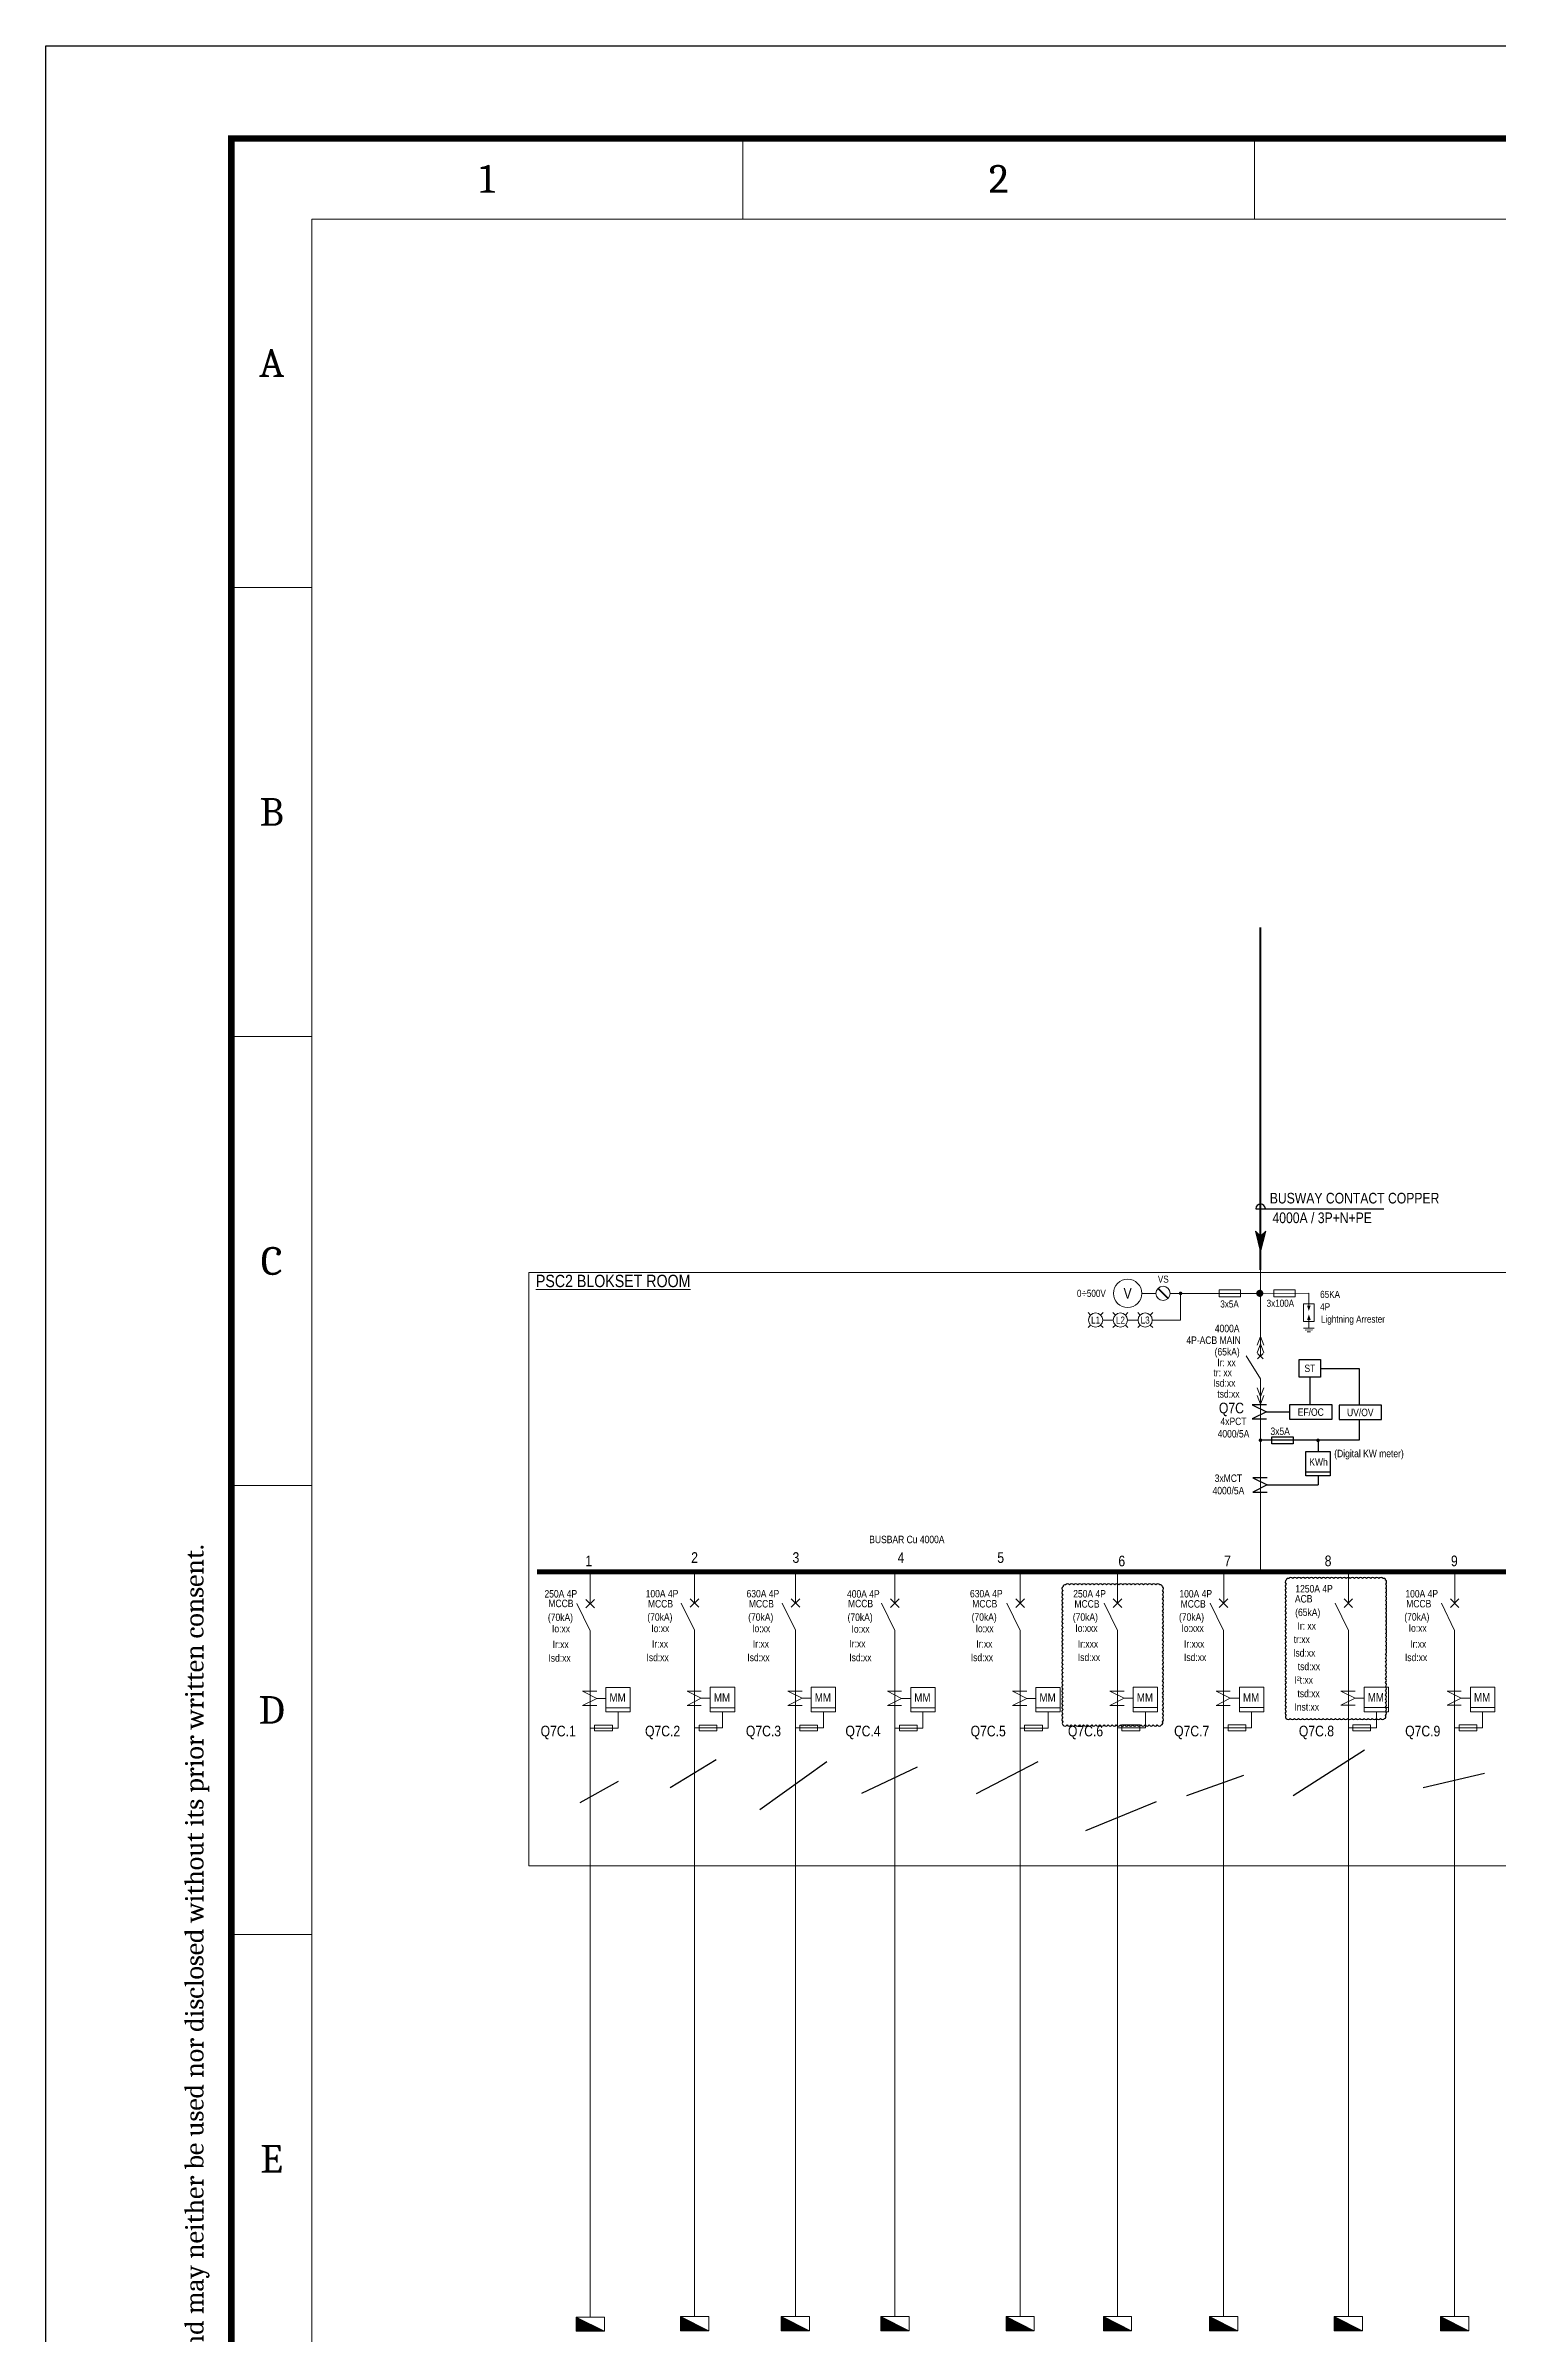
# Model space of a CAD drawing. Header units: millimetres. Extents: x -116965 to 323937, y 291661 to 566926.
# Drawn here: x -58880 to -56688, y 302634 to 306088 of the extents above; entities that cross this region are included whole.
import ezdxf
from ezdxf.enums import TextEntityAlignment as Align

# ---------------------------------------------------------------- set-up
doc = ezdxf.new("R2010")
doc.units = ezdxf.units.MM
doc.layers.get('0').update_dxf_attribs({"lineweight": 18})
doc.layers.add('DB', color=2, linetype='Continuous')
doc.layers.add('Text 2', color=2, linetype='Continuous')
doc.layers.add('HV-MV Equipment', color=4, linetype='Continuous', lineweight=9)
doc.styles.add('Hel-Con', font='')
doc.styles.add('hwBorder', font='Cambria.ttf')
doc.styles.add('VNI-HELVE', font='')
doc.styles.get('Hel-Con').set_extended_font_data('VNI-Helve-Condense')
doc.styles.get('VNI-HELVE').set_extended_font_data('VNI-Helve-Condense')

# ---------------------------------------------------------------- blocks, each defined once
blk = doc.blocks.new('*U1980')
at = {"color": 5}
for p, q in [((37.57, 198.62), (37.57, 194.28)), ((65.14, 198.62), (65.14, 194.28)), ((10, 174.42), (14.34, 174.42)), ((10, 150.22), (14.34, 150.22)), ((10, 126.01), (14.34, 126.01)), ((10, 101.81), (14.34, 101.81))]:
    blk.add_line(p, q, dxfattribs=at)
at = {"color": 5, "const_width": 0.35}
blk.add_lwpolyline([(10, 198.62), (285.68, 198.62), (285.68, 5), (10, 5)], close=True, dxfattribs=at)
at = {"color": 5}
blk.add_lwpolyline([(14.34, 194.28), (281.34, 194.28), (281.34, 9.34), (14.34, 9.34)], close=True, dxfattribs=at)
at = {"layer": 'Defpoints', "color": 4}
blk.add_lwpolyline([(0, 203.62), (290.68, 203.62), (290.68, 0), (0, 0)], close=True, dxfattribs=at)
at = {"color": 253, "style": 'hwBorder'}
for s, p in [('1', (23.78, 196.45)), ('2', (51.35, 196.45)), ('A', (12.17, 186.52)), ('B', (12.17, 162.32)), ('C', (12.17, 138.11)), ('D', (12.17, 113.91)), ('E', (12.17, 89.71))]:
    blk.add_text(s, height=1.5, dxfattribs=at).set_placement(p, align=Align.MIDDLE_CENTER)
blk.add_text('All technical information contained in this document is the exclusive property of HAWEE PRODUCTION & TRADING JSC and may neither be used nor disclosed without its prior written consent. ', height=1, rotation=90, dxfattribs=at).set_placement((8, 5), align=Align.MIDDLE_LEFT)
at = {"color": 6, "style": 'hwBorder', "flags": 8}
for tag, p in [("DWG'SNAME", (266.34, 59)), ("DWG'SCODE2", (266.34, 51.05))]:
    blk.add_attdef(tag, text='', height=1.5, dxfattribs=at).set_placement(p, align=Align.MIDDLE_CENTER)
at = {"color": 253, "style": 'hwBorder', "flags": 8}
for tag, p in [('REV_MODIFY0', (264.34, 44.1)), ('REV_DATE0', (277.34, 44.1)), ('REV_0', (253.34, 43.79)), ('REV_1', (253.34, 40.48)), ('REV_MODIFY1', (264.34, 40.79)), ('REV_DATE1', (277.34, 40.79)), ('REV_2', (253.34, 37.17)), ('REV_MODIFY2', (264.34, 37.48)), ('REV_DATE2', (277.34, 37.48)), ('REV_MODIFY3', (264.34, 34.17)), ('REV_DATE3', (277.34, 34.17)), ('REV_3', (253.34, 33.86)), ('REV_4', (253.34, 30.55)), ('REV_MODIFY4', (264.34, 30.86)), ('REV_DATE4', (277.34, 30.86))]:
    blk.add_attdef(tag, text='', height=1, dxfattribs=at).set_placement(p, align=Align.MIDDLE_CENTER)
at = {"color": 6, "style": 'hwBorder', "flags": 8}
for tag, p in [('TOLERANCE', (261.54, 27.22)), ('PAGE', (259.34, 15.3))]:
    blk.add_attdef(tag, text='', height=1.5, dxfattribs=at).set_placement(p, align=Align.MIDDLE_LEFT)
blk = doc.blocks.new('TDIEN')
blk.add_hatch(color=256).paths.add_polyline_path([(400, 0), (-400, 400), (-400, 0)])
blk.add_line((-400, 400), (400, 0))
blk.add_lwpolyline([(-400, 0), (400, 0), (400, 400), (-400, 400)], close=True)
blk = doc.blocks.new('MCB')
at = {"lineweight": 18}
blk.add_line((0, 0), (-4, 6.5), dxfattribs=at)
for p, q in [((-0.83, 7.22), (0.77, 5.7)), ((0.82, 7.22), (-0.78, 5.7))]:
    blk.add_line(p, q)
blk.add_lwpolyline([(0, 0), (0, -1.53)])

msp = doc.modelspace()

# ---------------------------------------------------------------- hatches: boundary and pattern name
at = {"linetype": 'Continuous'}
msp.add_hatch(color=0, dxfattribs=at).paths.add_polyline_path([(-57046.886133, 304291.097966), (-57039.127485, 304298.856614), (-57046.886133, 304267.822021), (-57054.644781, 304298.856614)])

# ---------------------------------------------------------------- linework, layer by layer
at = {"color": 0, "linetype": 'Continuous'}
for p, q in [((-57046.886133, 304267.822021), (-57054.644781, 304298.856614)), ((-57054.644781, 304298.856614), (-57046.886133, 304291.097966)), ((-57046.886133, 304291.097966), (-57039.127485, 304298.856614)), ((-57039.127485, 304298.856614), (-57046.886133, 304267.822021))]:
    msp.add_line(p, q, dxfattribs=at)
at = {"layer": 'DB', "color": 7, "linetype": 'Continuous', "ltscale": 0.001}
msp.add_line((-57054.006324, 304332.777762), (-56861.032767, 304332.777762), dxfattribs=at)
at = {"layer": 'DB', "color": 8, "ltscale": 1000}
msp.add_line((-56978.709766, 303935.735061), (-56941.798695, 303935.735061), dxfattribs=at)
at = {"layer": 'DB', "ltscale": 1000, "const_width": 2.670072}
msp.add_lwpolyline([(-57048.45652, 304205.025842, 1), (-57045.786448, 304205.025842, 1)], format="xyb", close=True, dxfattribs=at)
at = {"layer": 'DB', "color": 8, "ltscale": 1000}
msp.add_lwpolyline([(-56988.591846, 304091.801679, 0, 0, 0), (-57046.31674, 304091.789331, 3.560096, 0, 0), (-57056.997027, 304091.787046, 0, 0, 0)], format="xyseb", dxfattribs=at)
for points in [[(-56956.550985, 304078.451321), (-56988.591846, 304078.451321), (-56988.591846, 304105.152038), (-56956.550985, 304105.152038)], [(-56939.193821, 304036.659237), (-57003.275542, 304036.659237), (-57003.275542, 304015.298663), (-56939.193821, 304015.298663)], [(-56864.461034, 304036.131163), (-56928.542756, 304036.131163), (-56928.542756, 304014.770589), (-56864.461034, 304014.770589)], [(-56998.036471, 303988.665931), (-56998.032159, 303977.985645), (-57030.073017, 303977.97271), (-57030.077329, 303988.652996)], [(-56978.709766, 303966.494288), (-56941.798695, 303966.494288), (-56941.798695, 303929.583216), (-56978.709766, 303929.583216)]]:
    msp.add_lwpolyline(points, close=True, dxfattribs=at)
for points in [[(-56956.550985, 304091.801679), (-56898.427595, 304091.801679), (-56898.427595, 304036.131163)], [(-56972.571415, 304078.451321), (-56972.571415, 304036.659237)], [(-57038.073491, 304036.967168), (-57059.434065, 304036.967168), (-57038.073491, 304026.286882), (-57059.434065, 304015.606595), (-57038.073491, 304015.606595)], [(-56898.367587, 304014.770589), (-56898.367587, 303983.312853), (-57045.786448, 303983.312853)], [(-57038.073491, 304026.286882), (-57003.275542, 304026.286882)], [(-56960.254231, 303983.206024), (-56960.254231, 303966.511432)], [(-57037.101658, 303926.490795), (-57058.462232, 303926.490795), (-57037.101658, 303915.810508), (-57058.462232, 303905.130221), (-57037.101658, 303905.130221)], [(-57037.25491, 303915.781175), (-56960.254231, 303915.781175)], [(-56960.254231, 303929.583216), (-56960.254231, 303915.781175)]]:
    msp.add_lwpolyline(points, dxfattribs=at)
at = {"layer": 'DB', "color": 8, "ltscale": 1000, "const_width": 2.670072}
for points in [[(-57045.757105, 303983.313392, -1), (-57048.427176, 303983.312314, -1)], [(-56961.589266, 303983.206024, 1), (-56958.919195, 303983.206024, 1)]]:
    msp.add_lwpolyline(points, format="xyb", close=True, dxfattribs=at)
at = {"layer": 'DB', "color": 7, "linetype": 'Continuous', "ltscale": 0.001}
msp.add_lwpolyline([(-57653.452708, 303786.766337, 0, 3.560096, 0), (-57653.452708, 303797.446624, 0, 0, 0), (-57653.452708, 303833.536309, 0, 0, 0), (-57642.772421, 303833.536309, 0, 0, 0)], format="xyseb", dxfattribs=at)
msp.add_arc((-57046.886133, 304332.777762), 7.120191, 0, 180, dxfattribs=at)
at = {"layer": 'DB', "ltscale": 1000}
for start, end in [(0, 180), (180, 0)]:
    msp.add_arc((-57047.160301, 304205.025842), 1.335036, start, end, dxfattribs=at)
at = {"layer": 'HV-MV Equipment', "color": 6, "lineweight": 40}
msp.add_line((-57047.122367, 304240.485068), (-57047.046697, 304757.171851), dxfattribs=at)
at = {"layer": 'HV-MV Equipment', "color": 6}
msp.add_line((-57047.144965, 304110.364912), (-57046.855415, 304370.83857), dxfattribs=at)
at = {"layer": 'HV-MV Equipment', "lineweight": 9}
for p, q in [((-58151.106063, 304236.352908), (-52112.114204, 304236.352908)), ((-58151.106063, 303340.863539), (-58151.106063, 304236.352908)), ((-52112.114204, 303340.863539), (-58151.106063, 303340.863539))]:
    msp.add_line(p, q, dxfattribs=at)
at = {"layer": 'HV-MV Equipment', "color": 8, "lineweight": 9}
for points in [[(-57226.20261, 304205.025862), (-57204.842036, 304205.025862)], [(-57048.132979, 304205.025862), (-57183.481462, 304205.025862)], [(-57167.691177, 304205.025862), (-57167.691177, 304164.707779)], [(-57048.131498, 304205.025421), (-56974.125979, 304205.055298), (-56974.117645, 304184.413084)], [(-57307.242294, 304175.975943), (-57303.466242, 304172.199891)], [(-57303.406724, 304157.155676), (-57307.182775, 304153.379624)], [(-57284.526465, 304176.035934), (-57288.302517, 304172.259883)], [(-57288.302517, 304157.155676), (-57284.526465, 304153.379624)], [(-57285.174333, 304164.707779), (-57269.153903, 304164.707779)], [(-57269.801771, 304176.035934), (-57266.025719, 304172.259883)], [(-57266.025719, 304157.155676), (-57269.801771, 304153.379624)], [(-57247.145461, 304176.035934), (-57250.921513, 304172.259883)], [(-57250.921513, 304157.155676), (-57247.145461, 304153.379624)], [(-57247.793329, 304164.707779), (-57231.772899, 304164.707779)], [(-57232.420767, 304176.035934), (-57228.644715, 304172.259883)], [(-57228.644715, 304157.155676), (-57232.420767, 304153.379624)], [(-57209.764457, 304176.035934), (-57213.540508, 304172.259883)], [(-57213.540508, 304157.155676), (-57209.764457, 304153.379624)], [(-57210.412325, 304164.707779), (-57167.691177, 304164.707779)], [(-56966.094187, 304152.369447), (-56982.114616, 304152.36298)], [(-56968.763181, 304149.698298), (-56979.443467, 304149.693986)], [(-56974.1101, 304165.722583), (-56974.10442, 304152.409335)], [(-56971.432174, 304147.027149), (-56976.772317, 304147.024993)], [(-58048.573108, 303604.393528), (-58069.933682, 303604.393528), (-58048.573108, 303593.713241), (-58069.933682, 303583.032954), (-58048.573108, 303583.032954)], [(-57891.039012, 303604.434489), (-57912.399586, 303604.434489), (-57891.039012, 303593.754202), (-57912.399586, 303583.073915), (-57891.039012, 303583.073915)], [(-57738.844855, 303604.426753), (-57760.205429, 303604.426753), (-57738.844855, 303593.746466), (-57760.205429, 303583.066179), (-57738.844855, 303583.066179)], [(-57588.652636, 303604.356944), (-57610.01321, 303604.356944), (-57588.652636, 303593.676657), (-57610.01321, 303582.996371), (-57588.652636, 303582.996371)], [(-57399.745882, 303604.378546), (-57421.106456, 303604.378546), (-57399.745882, 303593.69826), (-57421.106456, 303583.017973), (-57399.745882, 303583.017973)], [(-57252.891937, 303604.504099), (-57274.252511, 303604.504099), (-57252.891937, 303593.823812), (-57274.252511, 303583.143525), (-57252.891937, 303583.143525)], [(-57092.687498, 303604.495955), (-57114.048071, 303604.495955), (-57092.687498, 303593.815669), (-57114.048071, 303583.135382), (-57092.687498, 303583.135382)], [(-56904.447441, 303604.588434), (-56925.808015, 303604.588434), (-56904.447441, 303593.908147), (-56925.808015, 303583.22786), (-56904.447441, 303583.22786)], [(-56744.069409, 303604.584078), (-56765.429983, 303604.584078), (-56744.069409, 303593.903791), (-56765.429983, 303583.223504), (-56744.069409, 303583.223504)], [(-58016.401737, 303573.389646), (-58016.401737, 303548.934893), (-58058.638749, 303548.934893)], [(-58048.573108, 303593.713241), (-58034.867362, 303593.713241)], [(-58034.857273, 303579.541492), (-57997.946201, 303579.541492)], [(-57858.867641, 303573.430607), (-57858.867641, 303548.975853), (-57901.104653, 303548.975853)], [(-57891.039012, 303593.754202), (-57877.333266, 303593.754202)], [(-57877.323177, 303579.582452), (-57840.412105, 303579.582452)], [(-57706.673484, 303573.422871), (-57706.673484, 303548.968117), (-57748.910497, 303548.968117)], [(-57738.844855, 303593.746466), (-57725.13911, 303593.746466)], [(-57725.12902, 303579.574716), (-57688.217949, 303579.574716)], [(-57556.481265, 303573.353063), (-57556.481265, 303548.898309), (-57598.718278, 303548.898309)], [(-57588.652636, 303593.676657), (-57574.946891, 303593.676657)], [(-57574.936801, 303579.504908), (-57538.02573, 303579.504908)], [(-57367.574511, 303573.374665), (-57367.574511, 303548.919911), (-57409.811523, 303548.919911)], [(-57399.745882, 303593.69826), (-57386.040136, 303593.69826)], [(-57386.030047, 303579.52651), (-57349.118975, 303579.52651)], [(-57220.720566, 303573.500217), (-57220.720566, 303549.045463), (-57262.957578, 303549.045463)], [(-57252.891937, 303593.823812), (-57239.186191, 303593.823812)], [(-57239.176102, 303579.652062), (-57202.26503, 303579.652062)], [(-57060.516127, 303573.492074), (-57060.516127, 303549.03732), (-57102.753139, 303549.03732)], [(-57092.687498, 303593.815669), (-57078.981752, 303593.815669)], [(-57078.971662, 303579.643919), (-57042.060591, 303579.643919)], [(-56872.27607, 303573.584552), (-56872.27607, 303549.129799), (-56914.513082, 303549.129799)], [(-56904.447441, 303593.908147), (-56890.741695, 303593.908147)], [(-56890.731606, 303579.736398), (-56853.820534, 303579.736398)], [(-56711.898038, 303573.580196), (-56711.898038, 303549.125443), (-56754.135051, 303549.125443)], [(-56744.069409, 303593.903791), (-56730.363664, 303593.903791)], [(-56730.363664, 303579.733758), (-56693.452592, 303579.733758)]]:
    msp.add_lwpolyline(points, dxfattribs=at)
at = {"layer": 'HV-MV Equipment', "color": 8, "lineweight": 9, "const_width": 2.670072}
msp.add_lwpolyline([(-57186.609646, 304197.473759), (-57201.713852, 304212.577966)], dxfattribs=at)
at = {"layer": 'HV-MV Equipment', "color": 8, "lineweight": 9}
for points, const_width in [([(-57166.356141, 304205.025862, 1), (-57169.026213, 304205.025862, 1)], 2.670072), ([(-57050.80305, 304205.025862, 1), (-57045.462907, 304205.025862, 1)], 5.340143)]:
    msp.add_lwpolyline(points, format="xyb", close=True, dxfattribs=dict(at, const_width=const_width))
for points in [[(-57109.544629, 304210.366006), (-57109.544629, 304199.685719), (-57077.503768, 304199.685719), (-57077.503768, 304210.366006)], [(-56994.732224, 304210.387123), (-56994.727912, 304199.706837), (-57026.76877, 304199.693902), (-57026.773082, 304210.374188)], [(-56966.109296, 304189.038102), (-56982.129726, 304189.031635), (-56982.118946, 304162.33092), (-56966.098517, 304162.337387)], [(-58034.857273, 303610.300718), (-57997.946201, 303610.300718), (-57997.946201, 303573.389646), (-58034.857273, 303573.389646)], [(-57877.323177, 303610.341678), (-57840.412105, 303610.341678), (-57840.412105, 303573.430607), (-57877.323177, 303573.430607)], [(-57725.12902, 303610.333942), (-57688.217949, 303610.333942), (-57688.217949, 303573.422871), (-57725.12902, 303573.422871)], [(-57574.936801, 303610.264134), (-57538.02573, 303610.264134), (-57538.02573, 303573.353063), (-57574.936801, 303573.353063)], [(-57386.030047, 303610.285736), (-57349.118975, 303610.285736), (-57349.118975, 303573.374665), (-57386.030047, 303573.374665)], [(-57239.176102, 303610.411288), (-57202.26503, 303610.411288), (-57202.26503, 303573.500217), (-57239.176102, 303573.500217)], [(-57078.971662, 303610.403145), (-57042.060591, 303610.403145), (-57042.060591, 303573.492074), (-57078.971662, 303573.492074)], [(-56890.731606, 303610.495624), (-56853.820534, 303610.495624), (-56853.820534, 303573.584552), (-56890.731606, 303573.584552)], [(-56730.363664, 303610.492985), (-56693.452592, 303610.492985), (-56693.452592, 303573.581913), (-56730.363664, 303573.581913)], [(-58051.774383, 303553.385012), (-58051.774383, 303544.484773), (-58025.073666, 303544.484773), (-58025.073666, 303553.385012)], [(-57894.240287, 303553.425973), (-57894.240287, 303544.525733), (-57867.53957, 303544.525733), (-57867.53957, 303553.425973)], [(-57742.046131, 303553.418237), (-57742.046131, 303544.517997), (-57715.345414, 303544.517997), (-57715.345414, 303553.418237)], [(-57591.853912, 303553.348428), (-57591.853912, 303544.448189), (-57565.153195, 303544.448189), (-57565.153195, 303553.348428)], [(-57402.947157, 303553.37003), (-57402.947157, 303544.469791), (-57376.24644, 303544.469791), (-57376.24644, 303553.37003)], [(-57256.093212, 303553.495583), (-57256.093212, 303544.595343), (-57229.392495, 303544.595343), (-57229.392495, 303553.495583)], [(-57095.888773, 303553.487439), (-57095.888773, 303544.5872), (-57069.188056, 303544.5872), (-57069.188056, 303553.487439)], [(-56907.648716, 303553.579918), (-56907.648716, 303544.679679), (-56880.947999, 303544.679679), (-56880.947999, 303553.579918)], [(-56747.270685, 303553.575562), (-56747.270685, 303544.675323), (-56720.569968, 303544.675323), (-56720.569968, 303553.575562)]]:
    msp.add_lwpolyline(points, close=True, dxfattribs=at)
for points in [[(-56974.118433, 304186.364797, 0, 0, 0), (-56974.118433, 304186.364797, 5.340143, 0, 0), (-56974.115199, 304178.354583, 0, 0, 0)], [(-56974.10981, 304165.004225, 0, 0, 0), (-56974.10981, 304165.004225, 5.340143, 0, 0), (-56974.113043, 304173.01444, 0, 0, 0)]]:
    msp.add_lwpolyline(points, format="xyseb", dxfattribs=at)
at = {"layer": 'HV-MV Equipment', "color": 4, "lineweight": 9}
for points in [[(-57047.067901, 304140.093708), (-57052.177474, 304126.946731)], [(-57047.067901, 304128.590099), (-57052.177474, 304115.443122)], [(-57047.067901, 304140.093708), (-57041.958329, 304126.946731)], [(-57047.067901, 304128.590099), (-57041.958329, 304115.443122)], [(-57047.242897, 304049.272824), (-57052.35247, 304062.419801)], [(-57047.242897, 304037.769215), (-57052.35247, 304050.916192)], [(-57047.242897, 304049.272824), (-57042.133325, 304062.419801)], [(-57047.242897, 304037.769215), (-57042.133325, 304050.916192)], [(-58058.636258, 303695.476865), (-58078.697871, 303736.630246)], [(-58065.119537, 303730.146967), (-58052.15298, 303743.113524)], [(-58052.15298, 303730.146967), (-58065.119537, 303743.113524)], [(-57901.102162, 303696.438874), (-57921.163775, 303737.592255)], [(-57907.585441, 303731.108976), (-57894.618884, 303744.075533)], [(-57894.618884, 303731.108976), (-57907.585441, 303744.075533)], [(-57748.908006, 303696.431138), (-57768.969619, 303737.584519)], [(-57755.391284, 303731.10124), (-57742.424727, 303744.067797)], [(-57742.424727, 303731.10124), (-57755.391284, 303744.067797)], [(-57598.715787, 303696.36133), (-57618.7774, 303737.514711)], [(-57605.199065, 303731.031432), (-57592.232508, 303743.997989)], [(-57592.232508, 303731.031432), (-57605.199065, 303743.997989)], [(-57409.809032, 303696.330365), (-57429.870645, 303737.483746)], [(-57416.292311, 303731.000467), (-57403.325754, 303743.967024)], [(-57403.325754, 303731.000467), (-57416.292311, 303743.967024)], [(-57262.955087, 303696.355414), (-57283.0167, 303737.508794)], [(-57269.438366, 303731.025516), (-57256.471809, 303743.992073)], [(-57256.471809, 303731.025516), (-57269.438366, 303743.992073)], [(-57102.750648, 303696.34727), (-57122.812261, 303737.500651)], [(-57109.233926, 303731.017373), (-57096.26737, 303743.98393)], [(-57096.26737, 303731.017373), (-57109.233926, 303743.98393)], [(-56914.510591, 303696.337702), (-56934.572204, 303737.491083)], [(-56920.99387, 303731.007805), (-56908.027313, 303743.974362)], [(-56908.027313, 303731.007805), (-56920.99387, 303743.974362)], [(-56754.13256, 303696.333346), (-56774.194173, 303737.486727)], [(-56760.615838, 303731.003449), (-56747.649281, 303743.970005)], [(-56747.649281, 303731.003449), (-56760.615838, 303743.970005)]]:
    msp.add_lwpolyline(points, dxfattribs=at)
at = {"layer": 'HV-MV Equipment', "color": 6, "lineweight": 9}
for points in [[(-57047.121484, 304067.549529), (-57047.121484, 303786.843173)], [(-58058.537562, 303784.698168), (-58058.537562, 303738.175575)], [(-57901.003466, 303784.688104), (-57901.003466, 303738.165511)], [(-57748.80931, 303784.680368), (-57748.80931, 303738.157775)], [(-57598.617091, 303784.661584), (-57598.617091, 303738.138991)], [(-57409.710336, 303784.630619), (-57409.710336, 303738.108026)], [(-57262.856391, 303784.655667), (-57262.856391, 303738.133074)], [(-57102.651952, 303784.647524), (-57102.651952, 303738.124931)], [(-56914.411895, 303784.637956), (-56914.411895, 303738.115363)], [(-56754.033864, 303784.6336), (-56754.033864, 303738.111007)], [(-58058.636258, 303695.476865), (-58058.636258, 302659.615211)], [(-57901.102162, 303696.438874), (-57901.102162, 302660.611475)], [(-57748.908006, 303696.431138), (-57748.908006, 302660.603739)], [(-57598.715787, 303696.36133), (-57598.715787, 302660.533931)], [(-57409.809032, 303696.330365), (-57409.809032, 302660.502966)], [(-57262.955087, 303696.355414), (-57262.955087, 302660.528015)], [(-57102.750648, 303696.34727), (-57102.750648, 302660.519872)], [(-56914.510591, 303696.337702), (-56914.510591, 302660.510303)], [(-56754.13256, 303696.333346), (-56754.13256, 302660.505947)]]:
    msp.add_lwpolyline(points, dxfattribs=at)
at = {"layer": 'HV-MV Equipment', "color": 6, "const_width": 7.509577}
msp.add_lwpolyline([(-58138.639835, 303784.700183), (-52250.957934, 303784.495451)], dxfattribs=at)
at = {"layer": 'HV-MV Equipment', "color": 8, "lineweight": 9}
for centre, radius in [((-57247.563184, 304205.025862), 21.360574), ((-57194.161749, 304205.025862), 10.680287), ((-57295.85462, 304164.707779), 10.680287), ((-57258.473616, 304164.707779), 10.680287), ((-57221.092612, 304164.707779), 10.680287)]:
    msp.add_circle(centre, radius, dxfattribs=at)
at = {"layer": 'Text 2', "ltscale": 0.001}
for p, q in [((-57868.467843, 303501.041456), (-57937.994613, 303458.679957)), ((-57701.305696, 303497.797363), (-57802.513696, 303425.51638)), ((-57383.077986, 303497.79513), (-57476.254113, 303449.607808)), ((-56890.009056, 303515.65141), (-56997.974976, 303446.613776)), ((-58016.093821, 303468.291671), (-58074.384051, 303435.913256)), ((-57565.002142, 303489.761181), (-57649.008006, 303450.293987)), ((-57072.684278, 303477.164365), (-57158.506345, 303446.750714)), ((-56709.265389, 303480.430041), (-56801.605406, 303458.706005)), ((-57204.446065, 303437.520045), (-57311.310645, 303393.80926))]:
    msp.add_line(p, q, dxfattribs=at)
at = {"layer": 'Text 2'}
for points in [[(-57008.344174, 303563.23264, 0.52056705), (-57002.155819, 303563.23264, 0.52056705), (-56995.967464, 303563.23264, 0.52056705), (-56989.77911, 303563.23264, 0.52056705), (-56983.590755, 303563.23264, 0.52056705), (-56977.4024, 303563.23264, 0.52056705), (-56971.214046, 303563.23264, 0.52056705), (-56965.025691, 303563.23264, 0.52056705), (-56958.837336, 303563.23264, 0.52056705), (-56952.648982, 303563.23264, 0.52056705), (-56946.460627, 303563.23264, 0.52056705), (-56940.272272, 303563.23264, 0.52056705), (-56934.083918, 303563.23264, 0.52056705), (-56927.895563, 303563.23264, 0.52056705), (-56921.707209, 303563.23264, 0.52056705), (-56915.518854, 303563.23264, 0.52056705), (-56909.330499, 303563.23264, 0.52056705), (-56903.142145, 303563.23264, 0.52056705), (-56896.95379, 303563.23264, 0.52056705), (-56890.765435, 303563.23264, 0.52056705), (-56884.577081, 303563.23264, 0.52056705), (-56878.388726, 303563.23264, 0.52056705), (-56872.200371, 303563.23264, 0.52056705), (-56866.012017, 303563.23264, 0.52056705), (-56859.823662, 303563.23264, 0.52056705), (-56858.439743, 303568.039289, 0.52056705), (-56858.436893, 303574.227643, 0.52056705), (-56858.434043, 303580.415997, 0.52056705), (-56858.431192, 303586.604351, 0.52056705), (-56858.428342, 303592.792705, 0.52056705), (-56858.425492, 303598.981059, 0.52056705), (-56858.422642, 303605.169413, 0.52056705), (-56858.419791, 303611.357767, 0.52056705), (-56858.416941, 303617.546121, 0.52056705), (-56858.414091, 303623.734475, 0.52056705), (-56858.411241, 303629.922829, 0.52056705), (-56858.40839, 303636.111183, 0.52056705), (-56858.40554, 303642.299537, 0.52056705), (-56858.40269, 303648.487891, 0.52056705), (-56858.39984, 303654.676245, 0.52056705), (-56858.396989, 303660.864599, 0.52056705), (-56858.394139, 303667.052953, 0.52056705), (-56858.391289, 303673.241307, 0.52056705), (-56858.388438, 303679.429661, 0.52056705), (-56858.385588, 303685.618015, 0.52056705), (-56858.382738, 303691.806369, 0.52056705), (-56858.379888, 303697.994723, 0.52056705), (-56858.377037, 303704.183077, 0.52056705), (-56858.374187, 303710.371431, 0.52056705), (-56858.371337, 303716.559785, 0.52056705), (-56858.368487, 303722.748139, 0.52056705), (-56858.365636, 303728.936493, 0.52056705), (-56858.362786, 303735.124847, 0.52056705), (-56858.359936, 303741.313201, 0.52056705), (-56858.357086, 303747.501555, 0.52056705), (-56858.354235, 303753.689909, 0.52056705), (-56858.351385, 303759.878263, 0.52056705), (-56858.348535, 303766.066617, 0.52056705), (-56858.345684, 303772.254971, 0.52056705), (-56862.136762, 303774.651144, 0.52056705), (-56868.325117, 303774.651144, 0.52056705), (-56874.513472, 303774.651144, 0.52056705), (-56880.701826, 303774.651144, 0.52056705), (-56886.890181, 303774.651144, 0.52056705), (-56893.078536, 303774.651144, 0.52056705), (-56899.26689, 303774.651144, 0.52056705), (-56905.455245, 303774.651144, 0.52056705), (-56911.6436, 303774.651144, 0.52056705), (-56917.831954, 303774.651144, 0.52056705), (-56924.020309, 303774.651144, 0.52056705), (-56930.208664, 303774.651144, 0.52056705), (-56936.397018, 303774.651144, 0.52056705), (-56942.585373, 303774.651144, 0.52056705), (-56948.773728, 303774.651144, 0.52056705), (-56954.962082, 303774.651144, 0.52056705), (-56961.150437, 303774.651144, 0.52056705), (-56967.338792, 303774.651144, 0.52056705), (-56973.527146, 303774.651144, 0.52056705), (-56979.715501, 303774.651144, 0.52056705), (-56985.903855, 303774.651144, 0.52056705), (-56992.09221, 303774.651144, 0.52056705), (-56998.280565, 303774.651144, 0.52056705), (-57004.468919, 303774.651144, 0.52056705), (-57008.247908, 303772.240667, 0.52056705), (-57008.250758, 303766.052313, 0.52056705), (-57008.253608, 303759.863959, 0.52056705), (-57008.256458, 303753.675605, 0.52056705), (-57008.259309, 303747.487251, 0.52056705), (-57008.262159, 303741.298897, 0.52056705), (-57008.265009, 303735.110543, 0.52056705), (-57008.267859, 303728.922189, 0.52056705), (-57008.27071, 303722.733836, 0.52056705), (-57008.27356, 303716.545482, 0.52056705), (-57008.27641, 303710.357128, 0.52056705), (-57008.279261, 303704.168774, 0.52056705), (-57008.282111, 303697.98042, 0.52056705), (-57008.284961, 303691.792066, 0.52056705), (-57008.287811, 303685.603712, 0.52056705), (-57008.290662, 303679.415358, 0.52056705), (-57008.293512, 303673.227004, 0.52056705), (-57008.296362, 303667.03865, 0.52056705), (-57008.299212, 303660.850296, 0.52056705), (-57008.302063, 303654.661942, 0.52056705), (-57008.304913, 303648.473588, 0.52056705), (-57008.307763, 303642.285234, 0.52056705), (-57008.310613, 303636.09688, 0.52056705), (-57008.313464, 303629.908526, 0.52056705), (-57008.316314, 303623.720172, 0.52056705), (-57008.319164, 303617.531818, 0.52056705), (-57008.322014, 303611.343464, 0.52056705), (-57008.324865, 303605.15511, 0.52056705), (-57008.327715, 303598.966756, 0.52056705), (-57008.330565, 303592.778402, 0.52056705), (-57008.333416, 303586.590048, 0.52056705), (-57008.336266, 303580.401694, 0.52056705), (-57008.339116, 303574.21334, 0.52056705), (-57008.341966, 303568.024986, 0.52056705)], [(-57345.098538, 303553.487997, 0.52056705), (-57338.910184, 303553.487997, 0.52056705), (-57332.721829, 303553.487997, 0.52056705), (-57326.533475, 303553.487997, 0.52056705), (-57320.34512, 303553.487997, 0.52056705), (-57314.156765, 303553.487997, 0.52056705), (-57307.968411, 303553.487997, 0.52056705), (-57301.780056, 303553.487997, 0.52056705), (-57295.591701, 303553.487997, 0.52056705), (-57289.403347, 303553.487997, 0.52056705), (-57283.214992, 303553.487997, 0.52056705), (-57277.026637, 303553.487997, 0.52056705), (-57270.838283, 303553.487997, 0.52056705), (-57264.649928, 303553.487997, 0.52056705), (-57258.461573, 303553.487997, 0.52056705), (-57252.273219, 303553.487997, 0.52056705), (-57246.084864, 303553.487997, 0.52056705), (-57239.896509, 303553.487997, 0.52056705), (-57233.708155, 303553.487997, 0.52056705), (-57227.5198, 303553.487997, 0.52056705), (-57221.331445, 303553.487997, 0.52056705), (-57215.143091, 303553.487997, 0.52056705), (-57208.954736, 303553.487997, 0.52056705), (-57202.766382, 303553.487997, 0.52056705), (-57196.578027, 303553.487997, 0.52056705), (-57195.194108, 303558.294646, 0.52056705), (-57195.191258, 303564.483, 0.52056705), (-57195.188408, 303570.671354, 0.52056705), (-57195.185557, 303576.859708, 0.52056705), (-57195.182707, 303583.048062, 0.52056705), (-57195.179857, 303589.236416, 0.52056705), (-57195.177006, 303595.42477, 0.52056705), (-57195.174156, 303601.613124, 0.52056705), (-57195.171306, 303607.801478, 0.52056705), (-57195.168456, 303613.989832, 0.52056705), (-57195.165605, 303620.178186, 0.52056705), (-57195.162755, 303626.36654, 0.52056705), (-57195.159905, 303632.554894, 0.52056705), (-57195.157055, 303638.743248, 0.52056705), (-57195.154204, 303644.931602, 0.52056705), (-57195.151354, 303651.119956, 0.52056705), (-57195.148504, 303657.30831, 0.52056705), (-57195.145654, 303663.496664, 0.52056705), (-57195.142803, 303669.685018, 0.52056705), (-57195.139953, 303675.873372, 0.52056705), (-57195.137103, 303682.061726, 0.52056705), (-57195.134253, 303688.25008, 0.52056705), (-57195.131402, 303694.438434, 0.52056705), (-57195.128552, 303700.626788, 0.52056705), (-57195.125702, 303706.815142, 0.52056705), (-57195.122851, 303713.003496, 0.52056705), (-57195.120001, 303719.19185, 0.52056705), (-57195.117151, 303725.380204, 0.52056705), (-57195.114301, 303731.568558, 0.52056705), (-57195.11145, 303737.756912, 0.52056705), (-57195.1086, 303743.945266, 0.52056705), (-57195.10575, 303750.13362, 0.52056705), (-57195.1029, 303756.321974, 0.52056705), (-57195.100049, 303762.510328, 0.52056705), (-57198.891127, 303764.906501, 0.52056705), (-57205.079482, 303764.906501, 0.52056705), (-57211.267837, 303764.906501, 0.52056705), (-57217.456191, 303764.906501, 0.52056705), (-57223.644546, 303764.906501, 0.52056705), (-57229.832901, 303764.906501, 0.52056705), (-57236.021255, 303764.906501, 0.52056705), (-57242.20961, 303764.906501, 0.52056705), (-57248.397965, 303764.906501, 0.52056705), (-57254.586319, 303764.906501, 0.52056705), (-57260.774674, 303764.906501, 0.52056705), (-57266.963028, 303764.906501, 0.52056705), (-57273.151383, 303764.906501, 0.52056705), (-57279.339738, 303764.906501, 0.52056705), (-57285.528092, 303764.906501, 0.52056705), (-57291.716447, 303764.906501, 0.52056705), (-57297.904802, 303764.906501, 0.52056705), (-57304.093156, 303764.906501, 0.52056705), (-57310.281511, 303764.906501, 0.52056705), (-57316.469866, 303764.906501, 0.52056705), (-57322.65822, 303764.906501, 0.52056705), (-57328.846575, 303764.906501, 0.52056705), (-57335.03493, 303764.906501, 0.52056705), (-57341.223284, 303764.906501, 0.52056705), (-57345.002272, 303762.496025, 0.52056705), (-57345.005123, 303756.307671, 0.52056705), (-57345.007973, 303750.119317, 0.52056705), (-57345.010823, 303743.930963, 0.52056705), (-57345.013673, 303737.742609, 0.52056705), (-57345.016524, 303731.554255, 0.52056705), (-57345.019374, 303725.365901, 0.52056705), (-57345.022224, 303719.177547, 0.52056705), (-57345.025075, 303712.989193, 0.52056705), (-57345.027925, 303706.800839, 0.52056705), (-57345.030775, 303700.612485, 0.52056705), (-57345.033625, 303694.424131, 0.52056705), (-57345.036476, 303688.235777, 0.52056705), (-57345.039326, 303682.047423, 0.52056705), (-57345.042176, 303675.859069, 0.52056705), (-57345.045026, 303669.670715, 0.52056705), (-57345.047877, 303663.482361, 0.52056705), (-57345.050727, 303657.294007, 0.52056705), (-57345.053577, 303651.105653, 0.52056705), (-57345.056427, 303644.917299, 0.52056705), (-57345.059278, 303638.728945, 0.52056705), (-57345.062128, 303632.540591, 0.52056705), (-57345.064978, 303626.352237, 0.52056705), (-57345.067829, 303620.163883, 0.52056705), (-57345.070679, 303613.975529, 0.52056705), (-57345.073529, 303607.787175, 0.52056705), (-57345.076379, 303601.598821, 0.52056705), (-57345.07923, 303595.410467, 0.52056705), (-57345.08208, 303589.222113, 0.52056705), (-57345.08493, 303583.033759, 0.52056705), (-57345.08778, 303576.845405, 0.52056705), (-57345.090631, 303570.657051, 0.52056705), (-57345.093481, 303564.468697, 0.52056705), (-57345.096331, 303558.280343, 0.52056705)]]:
    msp.add_lwpolyline(points, format="xyb", close=True, dxfattribs=at)

# ---------------------------------------------------------------- block references
at = {"ltscale": 5, "xscale": 28, "yscale": 28, "zscale": 28}
msp.add_blockref('*U1980', (-58879.961977, 300386.757971), dxfattribs=at)
at = {"layer": 'HV-MV Equipment', "color": 4, "lineweight": 9, "xscale": 5.340143467459779, "yscale": 5.340143467459779, "zscale": 5.340143467459779}
msp.add_blockref('MCB', (-57047.243661, 304075.855962), dxfattribs=at)
at = {"layer": 'HV-MV Equipment', "lineweight": 9, "xscale": 0.05340143467459778, "yscale": 0.05340143467459778, "zscale": 0.05340143467459778}
for p in [(-58058.438808, 302638.254637), (-57901.003431, 302639.250901), (-57748.809275, 302639.243165), (-57598.617056, 302639.173357), (-57409.710301, 302639.142392), (-57262.856356, 302639.167441), (-57102.651917, 302639.159298), (-56914.41186, 302639.14973), (-56754.033829, 302639.145374)]:
    msp.add_blockref('TDIEN', p, dxfattribs=at)

# ---------------------------------------------------------------- texts
at = {"layer": 'HV-MV Equipment', "color": 7, "lineweight": 9}
for s, height, style, p in [('BUSWAY CONTACT COPPER ', 16.0204304, 'Hel-Con', (-57033.065538, 304348.728432)), ('4000A / 3P+N+PE', 16.0204304, 'Hel-Con', (-57028.992772, 304319.074287)), ('0÷500V', 10.6802869, 'VNI-HELVE', (-57324.062519, 304205.025862)), ('BUSBAR Cu 4000A', 11.21430128, 'Hel-Con', (-57637.432278, 303833.536309))]:
    msp.add_text(s, height=height, dxfattribs=dict(at, style=style)).set_placement(p, align=Align.MIDDLE_LEFT)
for s, height, style, p in [('%%UPSC2 BLOKSET ROOM', 18.69050214, 'Hel-Con', (-58140.425777, 304214.370788)), ('4P', 10.6802869, 'VNI-HELVE', (-56957.076737, 304179.440825)), ('65KA', 10.6802869, 'VNI-HELVE', (-56957.076737, 304198.131327)), ('Lightning Arrester', 10.68028693, 'VNI-HELVE', (-56955.867796, 304160.750323)), ('(Digital KW meter)', 11.21430128, 'Hel-Con', (-56935.797933, 303957.662864)), ('I²t:xx', 11.2143013, 'Hel-Con', (-56995.761399, 303615.850554)), ('Inst:xx', 11.2143013, 'Hel-Con', (-56995.865099, 303575.162088))]:
    msp.add_text(s, height=height, dxfattribs=dict(at, style=style)).set_placement(p)
for s, height, style, p in [('VS', 10.6802869, 'VNI-HELVE', (-57193.777162, 304221.097547)), ('3x5A', 10.6802869, 'VNI-HELVE', (-57093.780525, 304183.665289)), ('3x100A', 10.6802869, 'VNI-HELVE', (-57017.126525, 304184.781403)), ('4000A', 11.2143013, 'Hel-Con', (-57097.379991, 304146.379315)), ('4P-ACB MAIN', 11.21430128, 'Hel-Con', (-57117.871411, 304128.700788)), ('(65kA)', 11.2143013, 'Hel-Con', (-57097.379991, 304111.280528)), ('tr: xx', 11.2143013, 'Hel-Con', (-57104.187314, 304079.810944)), ('Ir: xx', 11.2143013, 'Hel-Con', (-57098.404645, 304095.010927)), ('Isd:xx', 11.2143013, 'Hel-Con', (-57101.738366, 304064.172424)), ('tsd:xx', 11.2143013, 'Hel-Con', (-57095.499563, 304047.627681)), ('4xPCT', 11.2143013, 'Hel-Con', (-57087.826459, 304006.180003)), ('4000/5A', 11.2143013, 'Hel-Con', (-57087.826459, 303987.489501)), ('3x5A', 11.2143013, 'Hel-Con', (-57017.429402, 303991.271117)), ('4000/5A', 11.2143013, 'Hel-Con', (-57095.479325, 303901.689701)), ('3xMCT', 11.2143013, 'Hel-Con', (-57095.479325, 303920.380203)), ('1', 16.02043, 'Hel-Con', (-58060.707771, 303793.121495)), ('2', 16.02043, 'Hel-Con', (-57901.003451, 303798.246372)), ('3', 16.02043, 'Hel-Con', (-57748.085161, 303798.227418)), ('4', 16.02043, 'Hel-Con', (-57589.558655, 303798.208859)), ('5', 16.02043, 'Hel-Con', (-57439.081041, 303798.190274)), ('6', 16.02043, 'Hel-Con', (-57256.446555, 303793.016381)), ('7', 16.02043, 'Hel-Con', (-57096.807859, 303793.163346)), ('8', 16.02043, 'Hel-Con', (-56945.11777, 303793.205056)), ('9', 16.02043, 'Hel-Con', (-56754.58908, 303793.196218)), ('250A 4P', 11.2143013, 'Hel-Con', (-58102.877681, 303745.905863)), ('MCCB', 11.2143013, 'Hel-Con', (-58102.641598, 303731.377542)), ('100A 4P', 11.2143013, 'Hel-Con', (-57950.142257, 303746.103291)), ('MCCB', 11.2143013, 'Hel-Con', (-57952.438544, 303730.877062)), ('630A 4P', 11.2143013, 'Hel-Con', (-57797.9481, 303746.095555)), ('MCCB', 11.2143013, 'Hel-Con', (-57800.244388, 303730.869326)), ('400A 4P', 11.2143013, 'Hel-Con', (-57646.3638, 303745.705628)), ('MCCB', 11.2143013, 'Hel-Con', (-57650.558257, 303731.182352)), ('630A 4P', 11.2143013, 'Hel-Con', (-57460.815331, 303746.095555)), ('MCCB', 11.2143013, 'Hel-Con', (-57463.111618, 303730.869326)), ('250A 4P', 11.2143013, 'Hel-Con', (-57305.029295, 303745.967571)), ('MCCB', 11.2143013, 'Hel-Con', (-57308.896175, 303730.675722)), ('100A 4P', 11.2143013, 'Hel-Con', (-57144.824855, 303745.959428)), ('MCCB', 11.2143013, 'Hel-Con', (-57148.691735, 303730.667579)), ('ACB', 11.2143013, 'Hel-Con', (-56981.926067, 303738.384796)), ('1250A 4P', 11.2143013, 'Hel-Con', (-56966.273756, 303753.544498)), ('100A 4P', 11.2143013, 'Hel-Con', (-56803.838907, 303746.018699)), ('MCCB', 11.2143013, 'Hel-Con', (-56808.267488, 303731.013847)), ('(70kA)', 11.2143013, 'Hel-Con', (-58103.402704, 303710.390013)), ('Io:xx', 11.2143013, 'Hel-Con', (-58102.533587, 303693.23787)), ('(70kA)', 11.2143013, 'Hel-Con', (-57953.358178, 303710.848505)), ('Io:xx', 11.2143013, 'Hel-Con', (-57952.733464, 303693.599153)), ('(70kA)', 11.2143013, 'Hel-Con', (-57801.164022, 303710.840769)), ('Io:xx', 11.2143013, 'Hel-Con', (-57800.539308, 303693.591417)), ('(70kA)', 11.2143013, 'Hel-Con', (-57651.208961, 303710.562003)), ('Io:xx', 11.2143013, 'Hel-Con', (-57650.578693, 303692.905548)), ('(70kA)', 11.2143013, 'Hel-Con', (-57464.031253, 303710.840769)), ('Io:xx', 11.2143013, 'Hel-Con', (-57463.406538, 303693.591417)), ('(70kA)', 11.2143013, 'Hel-Con', (-57311.339462, 303710.866628)), ('Io:xxx', 11.2143013, 'Hel-Con', (-57309.741703, 303694.05451)), ('(70kA)', 11.2143013, 'Hel-Con', (-57151.135023, 303710.858485)), ('Io:xxx', 11.2143013, 'Hel-Con', (-57149.537264, 303694.046367)), ('(65kA)', 11.2143013, 'Hel-Con', (-56975.822994, 303717.954415)), ('Ir: xx', 11.2143013, 'Hel-Con', (-56977.388022, 303697.463459)), ('(70kA)', 11.2143013, 'Hel-Con', (-56811.161719, 303711.061818)), ('Io:xx', 11.2143013, 'Hel-Con', (-56809.924307, 303694.149695)), ('Ir:xx', 11.2143013, 'Hel-Con', (-58103.091693, 303669.490655)), ('Ir:xx', 11.2143013, 'Hel-Con', (-57953.114491, 303670.305097)), ('Ir:xx', 11.2143013, 'Hel-Con', (-57800.920335, 303670.297361)), ('Ir:xx', 11.2143013, 'Hel-Con', (-57655.240841, 303670.578157)), ('Ir:xx', 11.2143013, 'Hel-Con', (-57463.787565, 303670.297361)), ('Ir:xxx', 11.2143013, 'Hel-Con', (-57307.387662, 303670.278724)), ('Ir:xxx', 11.2143013, 'Hel-Con', (-57147.183223, 303670.270581)), ('tr:xx', 11.2143013, 'Hel-Con', (-56984.794601, 303677.095952)), ('Isd:xx', 11.2143013, 'Hel-Con', (-56981.116569, 303656.724644)), ('Ir:xx', 11.2143013, 'Hel-Con', (-56809.143754, 303670.096738)), ('Isd:xx', 11.2143013, 'Hel-Con', (-58104.753958, 303649.068749)), ('Isd:xx', 11.2143013, 'Hel-Con', (-57956.795782, 303649.82214)), ('Isd:xx', 11.2143013, 'Hel-Con', (-57804.601626, 303649.814404)), ('Isd:xx', 11.2143013, 'Hel-Con', (-57650.818732, 303649.744409)), ('Isd:xx', 11.2143013, 'Hel-Con', (-57467.468857, 303649.814404)), ('Isd:xx', 11.2143013, 'Hel-Con', (-57305.921024, 303650.054441)), ('Isd:xx', 11.2143013, 'Hel-Con', (-57145.716585, 303650.046298)), ('tsd:xx', 11.2143013, 'Hel-Con', (-56974.088113, 303636.235917)), ('Isd:xx', 11.2143013, 'Hel-Con', (-56812.370795, 303649.866137)), ('tsd:xx', 11.2143013, 'Hel-Con', (-56974.545006, 303595.448166))]:
    msp.add_text(s, height=height, dxfattribs=dict(at, style=style)).set_placement(p, align=Align.CENTER)
for s, height, style, p in [('V', 16.02043, 'Hel-Con', (-57247.563184, 304205.025862)), ('L1', 10.6802869, 'VNI-HELVE', (-57295.85462, 304164.707779)), ('L2', 10.6802869, 'VNI-HELVE', (-57258.473616, 304164.707779)), ('L3', 10.6802869, 'VNI-HELVE', (-57221.092612, 304164.707779)), ('ST', 11.2143013, 'Hel-Con', (-56972.571415, 304091.801679)), ('EF/OC', 11.2143013, 'Hel-Con', (-56971.234681, 304025.97895)), ('UV/OV', 11.2143013, 'Hel-Con', (-56896.501895, 304025.450876)), ('KWh', 11.2143013, 'Hel-Con', (-56959.496909, 303950.825889)), ('MM', 12.8163443, 'VNI-HELVE', (-58017.150162, 303594.9892)), ('MM', 12.8163443, 'VNI-HELVE', (-57859.616065, 303595.030161)), ('MM', 12.8163443, 'VNI-HELVE', (-57707.421909, 303595.022425)), ('MM', 12.8163443, 'VNI-HELVE', (-57557.22969, 303594.952617)), ('MM', 12.8163443, 'VNI-HELVE', (-57368.322936, 303594.974219)), ('MM', 12.8163443, 'VNI-HELVE', (-57221.468991, 303595.099771)), ('MM', 12.8163443, 'VNI-HELVE', (-57061.264551, 303595.091628)), ('MM', 12.8163443, 'VNI-HELVE', (-56873.024495, 303595.184106)), ('MM', 12.8163443, 'VNI-HELVE', (-56712.656552, 303595.181467))]:
    msp.add_text(s, height=height, dxfattribs=dict(at, style=style)).set_placement(p, align=Align.MIDDLE)
at = {"layer": 'HV-MV Equipment', "color": 1, "lineweight": 9, "style": 'Hel-Con'}
for s, p in [('Q7C', (-57109.853673, 304023.945047)), ('Q7C.1', (-58133.300362, 303536.325218)), ('Q7C.2', (-57975.766266, 303536.325218)), ('Q7C.3', (-57823.572109, 303536.325218)), ('Q7C.4', (-57673.37989, 303536.325218)), ('Q7C.5', (-57484.473136, 303536.325218)), ('Q7C.6', (-57337.619191, 303536.325218)), ('Q7C.7', (-57177.414751, 303536.325218)), ('Q7C.8', (-56989.174695, 303536.325218)), ('Q7C.9', (-56828.796663, 303536.325218))]:
    msp.add_text(s, height=16.0204304, dxfattribs=at).set_placement(p)

doc.saveas('drawing.dxf')
